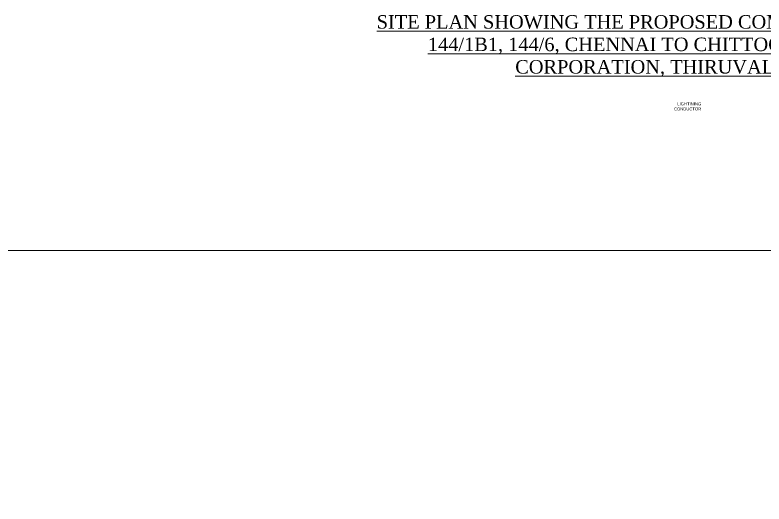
# Model space of a CAD drawing. Header units: metres. Extents: x -1561199 to -1560810, y 43748 to 43956.
# Drawn here: x -1561064.5 to -1561006.9, y 43918.2 to 43955.8 of the extents above; entities that cross this region are included whole.
import ezdxf

# ---------------------------------------------------------------- set-up
doc = ezdxf.new("R2010")
doc.units = ezdxf.units.M
doc.header["$LTSCALE"] = 750
doc.header["$MEASUREMENT"] = 0
doc.layers.get('0').update_dxf_attribs({"lineweight": 5, "plot": 0})
doc.styles.add('S', font='swiss.ttf')
doc.styles.add('TR', font='times.ttf')

msp = doc.modelspace()

# ---------------------------------------------------------------- linework, layer by layer
msp.add_lwpolyline([(-1561199.40878, 43747.52247), (-1560810.4486, 43747.52247), (-1560810.4486, 43937.6892), (-1561199.40878, 43937.6892)], close=True)

# ---------------------------------------------------------------- texts
at = {"linetype": 'Continuous', "insert": (-1561000.27851, 43951.05884), "char_height": 1.0366498, "width": 81.803527, "attachment_point": 8, "style": 'TR'}
msp.add_mtext('\\A1;{\\LSITE PLAN SHOWING THE PROPOSED COMMERCIAL BUILDING OF SHOP AT S.NO: 144/1A1A, 144/1A,\\P144/1B1, 144/6, CHENNAI TO CHITTOOR ROAD NH - 40,...............,THIRUVALAM MUNICIPAL\\PCORPORATION, THIRUVALAM, KATPADI TALUK, VELLORE DISTRICT.}', dxfattribs=at)
at = {"color": 0, "insert": (-1561011.73982, 43948.46657), "char_height": 0.23, "width": 2.7772461, "attachment_point": 9, "style": 'S'}
msp.add_mtext('LIGHTINING CONDUCTOR', dxfattribs=at)

doc.saveas('drawing.dxf')
